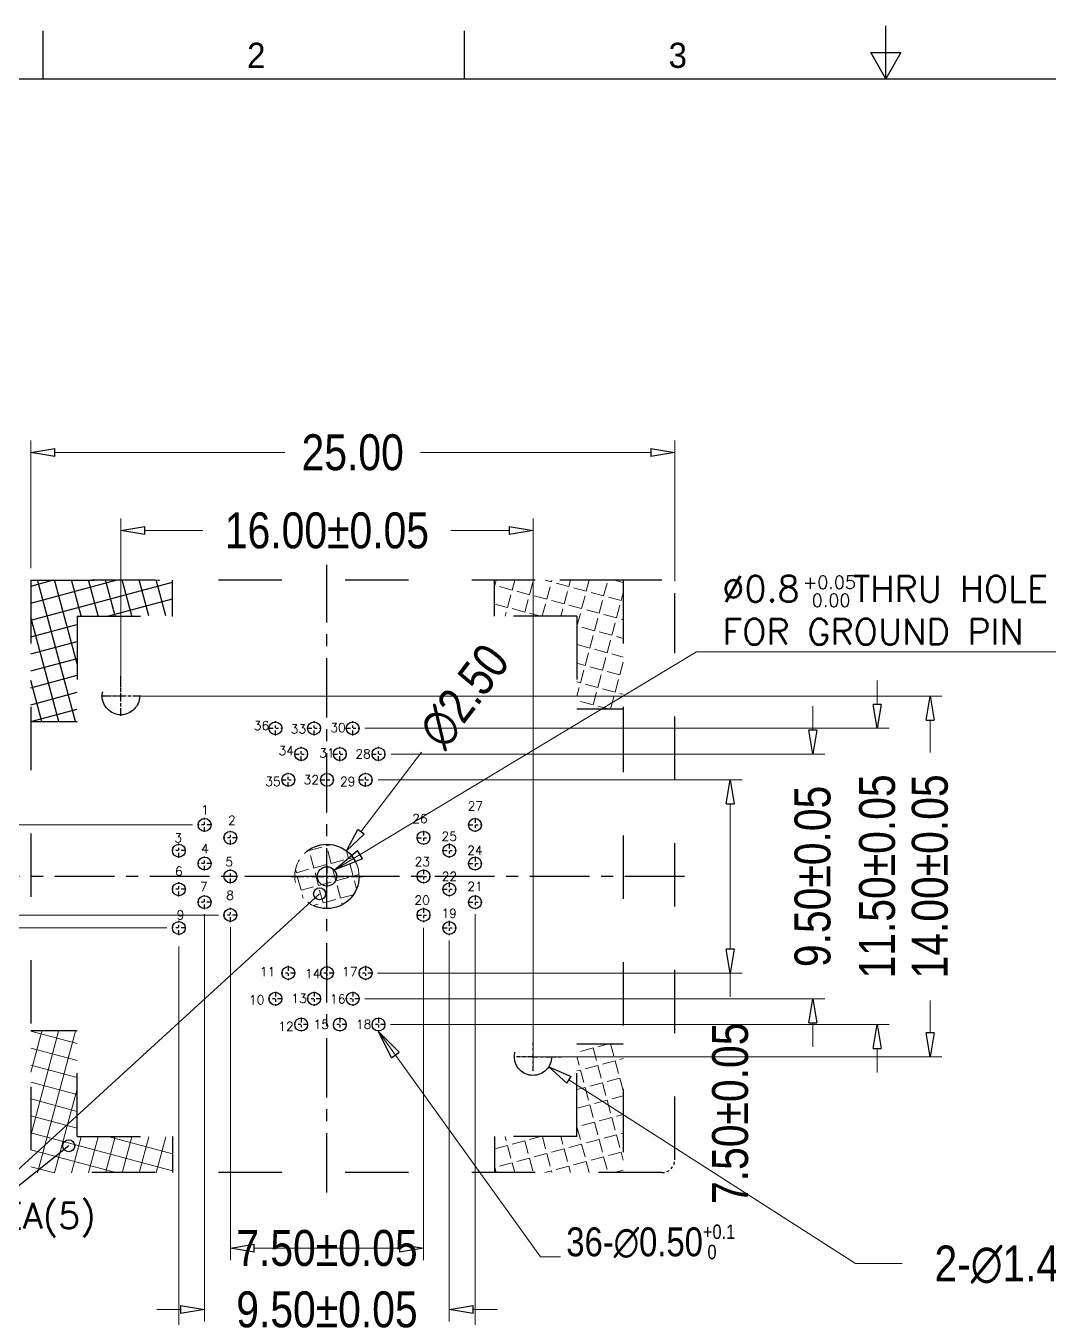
# Model space of a CAD drawing. Header units: millimetres. Extents: x 1775 to 1883, y -277 to -202.
# Drawn here: x 1795.6 to 1835.3, y -252.1 to -201.9 of the extents above; entities that cross this region are included whole.
import ezdxf
from ezdxf.enums import TextEntityAlignment as Align

# ---------------------------------------------------------------- set-up
doc = ezdxf.new("R2010")
doc.units = ezdxf.units.MM
doc.header["$LTSCALE"] = 30.734
doc.header["$PDMODE"] = 3
doc.header["$PDSIZE"] = 8
doc.linetypes.add('CENTER', pattern=[0.6, 0.375, -0.075, 0.075, -0.075])
doc.linetypes.add('HIDDEN', pattern=[0.2, 0.1, -0.1])
doc.layers.get('0').update_dxf_attribs({"linetype": 'CONTINUOUS'})
doc.layers.get('Defpoints').update_dxf_attribs({"linetype": 'CONTINUOUS'})
for name, color, linetype in [('DEFAULT_2', 8, 'HIDDEN'), ('DIM', 3, 'CONTINUOUS'), ('TuKuang', 7, 'CONTINUOUS')]:
    doc.layers.add(name, color=color, linetype=linetype)
doc.layers.add('from', color=7, linetype='CONTINUOUS', lineweight=13)
doc.styles.add('1', font='romans.shx', dxfattribs={"height": 2.5})
doc.styles.add('ROMANS', font='romans.shx')
doc.styles.get("Standard").update_dxf_attribs({"font": 'txt', "width": 0.85})
doc.styles.add('TXT', font='txt.shx', dxfattribs={"bigfont": 'gbcbig.shx'})
doc.dimstyles.get("Standard").update_dxf_attribs({"dimscale": 0.97, "dimtxt": 2, "dimasz": 1.2, "dimexe": 0.5, "dimexo": 0.5, "dimgap": 0.5, "dimtad": 0, "dimtoh": 1, "dimzin": 1, "dimdsep": 46, "dimtxsty": 'Standard', "dimblk": 'CLOSEDBLANK', "dimcen": 0.5, "dimclrd": 3, "dimclre": 3, "dimclrt": 4, "dimadec": 0, "dimazin": 0, "dimtp": 0.05, "dimtm": 0.05, "dimtfac": 1, "dimtofl": 0, "dimtmove": 0, "dimatfit": 3, "dimldrblk": 'CLOSEDBLANK', "dimfxl": 1, "dimtolj": 1, "dimtzin": 0, "dimlwd": 5, "dimlwe": 5, "dimarcsym": 0})

# ---------------------------------------------------------------- blocks, each defined once
blk = doc.blocks.new('_CLOSEDBLANK')
at = {"color": 0, "linetype": 'ByBlock'}
for p, q in [((-1, 0.167), (0, 0)), ((-1, 0.167), (-1, -0.167)), ((0, 0), (-1, -0.167))]:
    blk.add_line(p, q, dxfattribs=at)
blk = doc.blocks.new('*D4')
at = {"layer": 'Defpoints', "color": 0, "linetype": 'ByBlock', "transparency": 16777216}
for p in [(1813.031, -235.931), (1801.531, -237.181), (1813.031, -254.19)]:
    blk.add_point(p, dxfattribs=at)
at = {"layer": 'DIM', "color": 3, "linetype": 'ByBlock', "lineweight": 5, "transparency": 16777216}
for p, q in [((1813.031, -236.396), (1813.031, -254.654)), ((1801.531, -237.646), (1801.531, -254.654)), ((1800.601, -254.19), (1799.671, -254.19)), ((1813.961, -254.19), (1814.891, -254.19))]:
    blk.add_line(p, q, dxfattribs=at)
at = {"layer": 'DIM', "color": 3, "linetype": 'ByBlock', "lineweight": 5, "transparency": 16777216, "xscale": 0.93, "yscale": 0.93, "zscale": 0.93}
blk.add_blockref('_CLOSEDBLANK', (1801.531, -254.19), dxfattribs=at)
at = {"layer": 'DIM', "color": 3, "linetype": 'ByBlock', "lineweight": 5, "transparency": 16777216, "xscale": 0.93, "yscale": 0.93, "zscale": 0.93, "rotation": 180}
blk.add_blockref('_CLOSEDBLANK', (1813.031, -254.19), dxfattribs=at)
at = {"layer": 'DIM', "color": 4, "linetype": 'ByBlock', "transparency": 16777216, "insert": (1807.281, -254.19), "char_height": 1.395, "attachment_point": 5}
blk.add_mtext('\\A1;11.50±0.05', dxfattribs=at)
blk = doc.blocks.new('*D5')
at = {"layer": 'Defpoints', "color": 0, "linetype": 'ByBlock', "transparency": 16777216}
for p in [(1802.531, -235.931), (1812.031, -236.956), (1812.031, -251.748)]:
    blk.add_point(p, dxfattribs=at)
at = {"layer": 'DIM', "color": 3, "linetype": 'ByBlock', "lineweight": 5, "transparency": 16777216}
for p, q in [((1802.531, -236.396), (1802.531, -252.213)), ((1812.031, -237.421), (1812.031, -252.213)), ((1801.601, -251.748), (1800.671, -251.748)), ((1812.961, -251.748), (1813.891, -251.748))]:
    blk.add_line(p, q, dxfattribs=at)
at = {"layer": 'DIM', "color": 3, "linetype": 'ByBlock', "lineweight": 5, "transparency": 16777216, "xscale": 0.93, "yscale": 0.93, "zscale": 0.93}
blk.add_blockref('_CLOSEDBLANK', (1802.531, -251.748), dxfattribs=at)
at = {"layer": 'DIM', "color": 3, "linetype": 'ByBlock', "lineweight": 5, "transparency": 16777216, "xscale": 0.93, "yscale": 0.93, "zscale": 0.93, "rotation": 180}
blk.add_blockref('_CLOSEDBLANK', (1812.031, -251.748), dxfattribs=at)
at = {"layer": 'DIM', "color": 4, "linetype": 'ByBlock', "transparency": 16777216, "insert": (1807.281, -251.748), "char_height": 1.395, "attachment_point": 5}
blk.add_mtext('\\A1;9.50±0.05', dxfattribs=at)
blk = doc.blocks.new('*D6')
at = {"layer": 'Defpoints', "color": 0, "linetype": 'ByBlock', "transparency": 16777216}
for p in [(1799.281, -221.505), (1799.281, -227.931), (1815.281, -241.931)]:
    blk.add_point(p, dxfattribs=at)
at = {"layer": 'DIM', "color": 3, "linetype": 'ByBlock', "lineweight": 5, "transparency": 16777216}
for p, q in [((1799.281, -227.466), (1799.281, -221.041)), ((1815.281, -241.466), (1815.281, -221.041)), ((1800.211, -221.505), (1802.468, -221.505)), ((1814.351, -221.505), (1812.093, -221.505))]:
    blk.add_line(p, q, dxfattribs=at)
at = {"layer": 'DIM', "color": 3, "linetype": 'ByBlock', "lineweight": 5, "transparency": 16777216, "xscale": 0.93, "yscale": 0.93, "zscale": 0.93, "rotation": 180}
blk.add_blockref('_CLOSEDBLANK', (1799.281, -221.505), dxfattribs=at)
at = {"layer": 'DIM', "color": 3, "linetype": 'ByBlock', "lineweight": 5, "transparency": 16777216, "xscale": 0.93, "yscale": 0.93, "zscale": 0.93}
blk.add_blockref('_CLOSEDBLANK', (1815.281, -221.505), dxfattribs=at)
at = {"layer": 'DIM', "color": 4, "linetype": 'ByBlock', "transparency": 16777216, "insert": (1807.281, -221.505), "char_height": 1.395, "attachment_point": 5}
blk.add_mtext('\\A1;16.00±0.05', dxfattribs=at)
blk = doc.blocks.new('*D7')
at = {"layer": 'Defpoints', "color": 0, "linetype": 'ByBlock', "transparency": 16777216}
for p in [(1786.568, -223.431), (1795.781, -223.431), (1795.781, -246.431)]:
    blk.add_point(p, dxfattribs=at)
at = {"layer": 'DIM', "color": 3, "linetype": 'ByBlock', "lineweight": 5, "transparency": 16777216}
for p, q in [((1795.316, -223.431), (1786.103, -223.431)), ((1786.568, -224.361), (1786.568, -231.873)), ((1786.568, -245.501), (1786.568, -237.15)), ((1795.316, -246.431), (1786.103, -246.431))]:
    blk.add_line(p, q, dxfattribs=at)
at = {"layer": 'DIM', "color": 3, "linetype": 'ByBlock', "lineweight": 5, "transparency": 16777216, "xscale": 0.93, "yscale": 0.93, "zscale": 0.93}
for p, rotation in [((1786.568, -223.431), 90), ((1786.568, -246.431), 270)]:
    blk.add_blockref('_CLOSEDBLANK', p, dxfattribs=dict(at, rotation=rotation))
at = {"layer": 'DIM', "color": 4, "linetype": 'ByBlock', "transparency": 16777216, "insert": (1786.568, -234.511), "char_height": 1.395, "attachment_point": 5, "rotation": 90}
blk.add_mtext('\\A1;23.00', dxfattribs=at)
blk = doc.blocks.new('*D8')
at = {"layer": 'Defpoints', "color": 0, "linetype": 'ByBlock', "transparency": 16777216}
for p in [(1795.781, -218.473), (1795.781, -223.431), (1820.781, -223.931)]:
    blk.add_point(p, dxfattribs=at)
at = {"layer": 'DIM', "color": 3, "linetype": 'ByBlock', "lineweight": 5, "transparency": 16777216}
for p, q in [((1795.781, -222.966), (1795.781, -218.008)), ((1820.781, -223.466), (1820.781, -218.008)), ((1796.711, -218.473), (1805.642, -218.473)), ((1819.851, -218.473), (1810.919, -218.473))]:
    blk.add_line(p, q, dxfattribs=at)
at = {"layer": 'DIM', "color": 3, "linetype": 'ByBlock', "lineweight": 5, "transparency": 16777216, "xscale": 0.93, "yscale": 0.93, "zscale": 0.93, "rotation": 180}
blk.add_blockref('_CLOSEDBLANK', (1795.781, -218.473), dxfattribs=at)
at = {"layer": 'DIM', "color": 3, "linetype": 'ByBlock', "lineweight": 5, "transparency": 16777216, "xscale": 0.93, "yscale": 0.93, "zscale": 0.93}
blk.add_blockref('_CLOSEDBLANK', (1820.781, -218.473), dxfattribs=at)
at = {"layer": 'DIM', "color": 4, "linetype": 'ByBlock', "transparency": 16777216, "insert": (1808.281, -218.473), "char_height": 1.395, "attachment_point": 5}
blk.add_mtext('\\A1;25.00', dxfattribs=at)
blk = doc.blocks.new('*D9')
at = {"layer": 'Defpoints', "color": 0, "linetype": 'ByBlock', "transparency": 16777216}
for p in [(1803.531, -236.431), (1811.031, -236.456), (1811.031, -249.365)]:
    blk.add_point(p, dxfattribs=at)
at = {"layer": 'DIM', "color": 3, "linetype": 'ByBlock', "lineweight": 5, "transparency": 16777216}
for p, q in [((1803.531, -236.896), (1803.531, -249.83)), ((1811.031, -236.921), (1811.031, -249.83)), ((1804.461, -249.365), (1810.101, -249.365))]:
    blk.add_line(p, q, dxfattribs=at)
at = {"layer": 'DIM', "color": 3, "linetype": 'ByBlock', "lineweight": 5, "transparency": 16777216, "xscale": 0.93, "yscale": 0.93, "zscale": 0.93, "rotation": 180}
blk.add_blockref('_CLOSEDBLANK', (1803.531, -249.365), dxfattribs=at)
at = {"layer": 'DIM', "color": 3, "linetype": 'ByBlock', "lineweight": 5, "transparency": 16777216, "xscale": 0.93, "yscale": 0.93, "zscale": 0.93}
blk.add_blockref('_CLOSEDBLANK', (1811.031, -249.365), dxfattribs=at)
at = {"layer": 'DIM', "color": 4, "linetype": 'ByBlock', "transparency": 16777216, "insert": (1807.281, -249.365), "char_height": 1.395, "attachment_point": 5}
blk.add_mtext('\\A1;7.50±0.05', dxfattribs=at)
blk = doc.blocks.new('*D10')
at = {"layer": 'Defpoints', "color": 0, "linetype": 'ByBlock', "transparency": 16777216}
for p in [(1809.306, -230.181), (1808.281, -239.681), (1826.14, -239.681)]:
    blk.add_point(p, dxfattribs=at)
at = {"layer": 'DIM', "color": 3, "linetype": 'ByBlock', "lineweight": 5, "transparency": 16777216}
for p, q in [((1826.14, -229.251), (1826.14, -228.321)), ((1809.771, -230.181), (1826.605, -230.181)), ((1808.746, -239.681), (1826.605, -239.681)), ((1826.14, -240.611), (1826.14, -241.541))]:
    blk.add_line(p, q, dxfattribs=at)
at = {"layer": 'DIM', "color": 3, "linetype": 'ByBlock', "lineweight": 5, "transparency": 16777216, "xscale": 0.93, "yscale": 0.93, "zscale": 0.93}
for p, rotation in [((1826.14, -230.181), 270), ((1826.14, -239.681), 90)]:
    blk.add_blockref('_CLOSEDBLANK', p, dxfattribs=dict(at, rotation=rotation))
at = {"layer": 'DIM', "color": 4, "linetype": 'ByBlock', "transparency": 16777216, "insert": (1826.14, -234.931), "char_height": 1.395, "attachment_point": 5, "rotation": 90}
blk.add_mtext('\\A1;9.50±0.05', dxfattribs=at)
blk = doc.blocks.new('*D11')
at = {"layer": 'Defpoints', "color": 0, "linetype": 'ByBlock', "transparency": 16777216}
for p in [(1808.281, -229.181), (1809.281, -240.681), (1828.645, -240.681)]:
    blk.add_point(p, dxfattribs=at)
at = {"layer": 'DIM', "color": 3, "linetype": 'ByBlock', "lineweight": 5, "transparency": 16777216}
for p, q in [((1828.645, -228.251), (1828.645, -227.321)), ((1808.746, -229.181), (1829.11, -229.181)), ((1809.746, -240.681), (1829.11, -240.681)), ((1828.645, -241.611), (1828.645, -242.541))]:
    blk.add_line(p, q, dxfattribs=at)
at = {"layer": 'DIM', "color": 3, "linetype": 'ByBlock', "lineweight": 5, "transparency": 16777216, "xscale": 0.93, "yscale": 0.93, "zscale": 0.93}
for p, rotation in [((1828.645, -229.181), 270), ((1828.645, -240.681), 90)]:
    blk.add_blockref('_CLOSEDBLANK', p, dxfattribs=dict(at, rotation=rotation))
at = {"layer": 'DIM', "color": 4, "linetype": 'ByBlock', "transparency": 16777216, "insert": (1828.645, -234.931), "char_height": 1.395, "attachment_point": 5, "rotation": 90}
blk.add_mtext('\\A1;11.50±0.05', dxfattribs=at)
blk = doc.blocks.new('*D12')
at = {"layer": 'Defpoints', "color": 0, "linetype": 'ByBlock', "transparency": 16777216}
for p in [(1799.281, -227.931), (1815.281, -241.931), (1830.694, -241.931)]:
    blk.add_point(p, dxfattribs=at)
at = {"layer": 'DIM', "color": 3, "linetype": 'ByBlock', "lineweight": 5, "transparency": 16777216}
for p, q in [((1799.746, -227.931), (1831.159, -227.931)), ((1830.694, -228.861), (1830.694, -230.119)), ((1830.694, -241.001), (1830.694, -239.744)), ((1815.746, -241.931), (1831.159, -241.931))]:
    blk.add_line(p, q, dxfattribs=at)
at = {"layer": 'DIM', "color": 3, "linetype": 'ByBlock', "lineweight": 5, "transparency": 16777216, "xscale": 0.93, "yscale": 0.93, "zscale": 0.93}
for p, rotation in [((1830.694, -227.931), 90), ((1830.694, -241.931), 270)]:
    blk.add_blockref('_CLOSEDBLANK', p, dxfattribs=dict(at, rotation=rotation))
at = {"layer": 'DIM', "color": 4, "linetype": 'ByBlock', "transparency": 16777216, "insert": (1830.694, -234.931), "char_height": 1.395, "attachment_point": 5, "rotation": 90}
blk.add_mtext('\\A1;14.00±0.05', dxfattribs=at)
blk = doc.blocks.new('*D13')
at = {"layer": 'Defpoints', "color": 0, "linetype": 'ByBlock', "transparency": 16777216}
for p in [(1808.039, -233.937), (1806.523, -235.925)]:
    blk.add_point(p, dxfattribs=at)
at = {"layer": 'DIM', "color": 3, "linetype": 'ByBlock', "lineweight": 5, "transparency": 16777216}
for p, q in [((1810.957, -230.108), (1808.602, -233.197)), ((1807.281, -235.396), (1807.281, -234.466)), ((1806.816, -234.931), (1807.746, -234.931))]:
    blk.add_line(p, q, dxfattribs=at)
at = {"layer": 'DIM', "color": 3, "linetype": 'ByBlock', "lineweight": 5, "transparency": 16777216, "xscale": 0.93, "yscale": 0.93, "zscale": 0.93, "rotation": 232.6845959601204}
blk.add_blockref('_CLOSEDBLANK', (1808.039, -233.937), dxfattribs=at)
at = {"layer": 'DIM', "color": 4, "linetype": 'ByBlock', "transparency": 16777216, "insert": (1812.616, -227.931), "char_height": 1.395, "attachment_point": 5, "rotation": 52.6846}
blk.add_mtext('\\A1;∅2.50', dxfattribs=at)
blk = doc.blocks.new('*D14')
at = {"layer": 'Defpoints', "color": 0, "linetype": 'ByBlock', "transparency": 16777216}
for p in [(1808.806, -231.181), (1808.781, -238.681), (1822.941, -238.681)]:
    blk.add_point(p, dxfattribs=at)
at = {"layer": 'DIM', "color": 3, "linetype": 'ByBlock', "lineweight": 5, "transparency": 16777216}
for p, q in [((1809.271, -231.181), (1823.406, -231.181)), ((1822.941, -232.111), (1822.941, -237.751)), ((1809.246, -238.681), (1823.406, -238.681)), ((1822.941, -238.681), (1822.941, -239.611))]:
    blk.add_line(p, q, dxfattribs=at)
at = {"layer": 'DIM', "color": 3, "linetype": 'ByBlock', "lineweight": 5, "transparency": 16777216, "xscale": 0.93, "yscale": 0.93, "zscale": 0.93}
for p, rotation in [((1822.941, -231.181), 90), ((1822.941, -238.681), 270)]:
    blk.add_blockref('_CLOSEDBLANK', p, dxfattribs=dict(at, rotation=rotation))
at = {"layer": 'DIM', "color": 4, "linetype": 'ByBlock', "transparency": 16777216, "insert": (1822.941, -244.127), "char_height": 1.395, "attachment_point": 5, "rotation": 90}
blk.add_mtext('\\A1;7.50±0.05', dxfattribs=at)
blk = doc.blocks.new('asdf456')
at = {"color": 8}
for p, q in [((1449.218, 152.964), (1448.095, 154.929)), ((1448.095, 154.929), (1450.341, 154.929)), ((1450.341, 154.929), (1449.218, 152.964))]:
    blk.add_line(p, q, dxfattribs=at)
at = {"layer": 'TuKuang', "color": 8}
for p, q in [((1449.218, 152.964), (1449.218, 156.935)), ((1386.159, 152.964), (1386.159, 156.574)), ((1417.688, 152.964), (1417.688, 156.574)), ((1350.046, 152.964), (1548.39, 152.964))]:
    blk.add_line(p, q, dxfattribs=at)
at = {"color": 8, "char_height": 1.88441, "width": 8.30081, "attachment_point": 1, "style": '1'}
for s, insert in [('{\\f@Gulim|b0|i0|c134|p34;2}', (1401.427, 155.673)), ('{\\f@Gulim|b0|i0|c134|p34;3}', (1432.957, 155.673))]:
    blk.add_mtext(s, dxfattribs=dict(at, insert=insert))
blk = doc.blocks.new('*D15')
at = {"layer": 'Defpoints', "color": 0, "linetype": 'ByBlock', "transparency": 16777216}
for p in [(1794.22, -236.431), (1803.531, -236.431), (1801.531, -236.931)]:
    blk.add_point(p, dxfattribs=at)
at = {"layer": 'DIM', "color": 3, "linetype": 'ByBlock', "lineweight": 5, "transparency": 16777216}
for p, q in [((1794.22, -235.501), (1794.22, -234.571)), ((1803.066, -236.431), (1793.755, -236.431)), ((1801.066, -236.931), (1793.755, -236.931)), ((1794.22, -237.861), (1794.22, -238.791))]:
    blk.add_line(p, q, dxfattribs=at)
at = {"layer": 'DIM', "color": 3, "linetype": 'ByBlock', "lineweight": 5, "transparency": 16777216, "xscale": 0.93, "yscale": 0.93, "zscale": 0.93}
for p, rotation in [((1794.22, -236.431), 270), ((1794.22, -236.931), 90)]:
    blk.add_blockref('_CLOSEDBLANK', p, dxfattribs=dict(at, rotation=rotation))
at = {"layer": 'DIM', "color": 4, "linetype": 'ByBlock', "transparency": 16777216, "insert": (1794.22, -230.648), "char_height": 1.395, "attachment_point": 5, "rotation": 90}
blk.add_mtext('\\A1;{\\C2;0.5%%P0.03}', dxfattribs=at)
blk = doc.blocks.new('*D16')
at = {"layer": 'Defpoints', "color": 0, "linetype": 'ByBlock', "transparency": 16777216}
for p in [(1791.282, -232.931), (1802.531, -232.931), (1801.531, -236.931)]:
    blk.add_point(p, dxfattribs=at)
at = {"layer": 'DIM', "color": 3, "linetype": 'ByBlock', "lineweight": 5, "transparency": 16777216}
for p, q in [((1791.282, -232.931), (1791.282, -232.001)), ((1802.066, -232.931), (1790.818, -232.931)), ((1791.282, -236.001), (1791.282, -233.861)), ((1801.066, -236.931), (1790.818, -236.931))]:
    blk.add_line(p, q, dxfattribs=at)
at = {"layer": 'DIM', "color": 3, "linetype": 'ByBlock', "lineweight": 5, "transparency": 16777216, "xscale": 0.93, "yscale": 0.93, "zscale": 0.93}
for p, rotation in [((1791.282, -232.931), 90), ((1791.282, -236.931), 270)]:
    blk.add_blockref('_CLOSEDBLANK', p, dxfattribs=dict(at, rotation=rotation))
at = {"layer": 'DIM', "color": 4, "linetype": 'ByBlock', "transparency": 16777216, "insert": (1791.282, -223.829), "char_height": 1.395, "attachment_point": 5, "rotation": 90}
blk.add_mtext('\\A1;{\\C2;4-0.5X8=4.0%%p0.05}', dxfattribs=at)
blk = doc.blocks.new('*D17')
at = {"layer": 'Defpoints', "color": 0, "linetype": 'ByBlock', "transparency": 16777216}
for p in [(1814.67, -241.54), (1815.891, -242.322)]:
    blk.add_point(p, dxfattribs=at)
at = {"layer": 'DIM', "color": 3, "linetype": 'ByBlock', "lineweight": 5, "transparency": 16777216}
for p, q in [((1815.281, -242.396), (1815.281, -241.466)), ((1814.816, -241.931), (1815.746, -241.931)), ((1827.807, -249.957), (1816.674, -242.824)), ((1829.607, -249.957), (1827.807, -249.957))]:
    blk.add_line(p, q, dxfattribs=at)
at = {"layer": 'DIM', "color": 3, "linetype": 'ByBlock', "lineweight": 5, "transparency": 16777216, "xscale": 0.93, "yscale": 0.93, "zscale": 0.93, "rotation": 147.3529996918186}
blk.add_blockref('_CLOSEDBLANK', (1815.891, -242.322), dxfattribs=at)
at = {"layer": 'DIM', "color": 4, "linetype": 'ByBlock', "transparency": 16777216, "insert": (1834.933, -249.957), "char_height": 1.395, "attachment_point": 5}
blk.add_mtext('\\A1;2-∅1.45{\\H0.837000;\\S+0.05^  0.00;}', dxfattribs=at)

msp = doc.modelspace()

# ---------------------------------------------------------------- hatches: boundary and pattern name
at = {"linetype": 'HIDDEN', "lineweight": 9, "ltscale": 0.3}
h = msp.add_hatch(dxfattribs=at)
h.set_pattern_fill('ANGLE', color=8, scale=0.1, angle=15, style=0)
h.set_pattern_definition([(165, (3743.961, -638.855), (0.1807851, 0.6746992), [0.508, -0.1905]), (75, (3743.961, -638.855), (0.6746992, -0.1807851), [0.508, -0.1905])])
h.paths.add_polyline_path([(1816.981, -224.831), (1816.981, -228.431), (1818.781, -228.431), (1818.781, -223.431), (1813.781, -223.431), (1813.781, -224.831)])
edge = h.paths.add_edge_path(flags=17)
edge.add_line((1816.981, -224.831), (1816.981, -228.431))
h = msp.add_hatch(dxfattribs=at)
h.set_pattern_fill('ANGLE', color=8, scale=0.1, angle=15, style=0)
h.set_pattern_definition([(15, (651.56116, -254.8858), (-0.1807851, 0.6746992), [0.508, -0.1905]), (105, (651.56116, -254.8858), (-0.6746992, -0.1807851), [0.508, -0.1905])])
edge = h.paths.add_edge_path()
edge.add_arc((1807.281, -234.931), 1.25, 0, 360)
h = msp.add_hatch(dxfattribs=at)
h.set_pattern_fill('NET', color=8, scale=0.2, angle=15, style=0)
h.set_pattern_definition([(345, (-474.885, 105.8363), (-0.1643501, -0.6133629), []), (255, (-474.885, 105.8363), (-0.6133629, 0.1643501), [])])
h.paths.add_polyline_path([(1797.581, -240.943), (1795.781, -240.943), (1795.781, -246.443), (1801.281, -246.443), (1801.281, -245.043), (1797.581, -245.043)])
h = msp.add_hatch(dxfattribs=at)
h.set_pattern_fill('ANGLE', color=8, scale=0.1, angle=15, style=0)
h.set_pattern_definition([(195, (3743.961, 168.9927), (0.1807851, -0.6746992), [0.508, -0.1905]), (285, (3743.961, 168.9927), (0.6746992, 0.1807851), [0.508, -0.1905])])
h.paths.add_polyline_path([(1816.981, -245.031), (1816.981, -241.431), (1818.781, -241.431), (1818.781, -246.431), (1813.781, -246.431), (1813.781, -245.031)])
edge = h.paths.add_edge_path(flags=17)
edge.add_line((1816.981, -245.031), (1816.981, -241.431))
at = {"layer": 'DEFAULT_2', "ltscale": 0.8}
h = msp.add_hatch(dxfattribs=at)
h.set_pattern_fill('NET', color=256, scale=0.2, angle=15, style=0)
h.set_pattern_definition([(15, (-474.885, -575.6986), (-0.1643501, 0.6133629), []), (105, (-474.885, -575.6986), (-0.6133629, -0.1643501), [])])
h.paths.add_polyline_path([(1797.581, -228.92), (1795.781, -228.92), (1795.781, -223.42), (1801.281, -223.42), (1801.281, -224.82), (1797.581, -224.82)])

# ---------------------------------------------------------------- linework, layer by layer
at = {"color": 1, "linetype": 'CENTER', "ltscale": 0.2}
for p, q in [((1807.281, -247.199), (1807.281, -222.839)), ((1821.156, -234.931), (1794.766, -234.931))]:
    msp.add_line(p, q, dxfattribs=at)
at = {"color": 1, "linetype": 'CENTER', "ltscale": 0.005091}
for p, q in [((1799.281, -228.701), (1799.281, -227.161)), ((1799.281, -228.701), (1799.281, -227.161)), ((1800.051, -227.931), (1798.511, -227.931)), ((1800.051, -227.931), (1798.511, -227.931))]:
    msp.add_line(p, q, dxfattribs=at)
at = {"color": 1, "linetype": 'CENTER', "ltscale": 0.023141}
for p, q in [((1799.281, -228.701), (1799.281, -227.161)), ((1799.281, -228.701), (1799.281, -227.161)), ((1800.051, -227.931), (1798.511, -227.931)), ((1800.051, -227.931), (1798.511, -227.931))]:
    msp.add_line(p, q, dxfattribs=at)
at = {"color": 1, "linetype": 'CENTER', "ltscale": 0.016529}
for p, q in [((1805.006, -229.181), (1805.556, -229.181)), ((1805.006, -229.181), (1805.556, -229.181)), ((1805.281, -229.456), (1805.281, -228.906)), ((1805.281, -229.456), (1805.281, -228.906)), ((1806.506, -229.181), (1807.056, -229.181)), ((1806.506, -229.181), (1807.056, -229.181)), ((1806.506, -229.181), (1807.056, -229.181)), ((1806.781, -229.456), (1806.781, -228.906)), ((1806.781, -229.456), (1806.781, -228.906)), ((1806.781, -229.456), (1806.781, -228.906)), ((1808.006, -229.181), (1808.556, -229.181)), ((1808.006, -229.181), (1808.556, -229.181)), ((1808.006, -229.181), (1808.556, -229.181)), ((1808.006, -229.181), (1808.556, -229.181)), ((1808.006, -229.181), (1808.556, -229.181)), ((1808.006, -229.181), (1808.556, -229.181)), ((1808.006, -229.181), (1808.556, -229.181)), ((1808.281, -229.456), (1808.281, -228.906)), ((1808.281, -229.456), (1808.281, -228.906)), ((1808.281, -229.456), (1808.281, -228.906)), ((1808.281, -229.456), (1808.281, -228.906)), ((1808.281, -229.456), (1808.281, -228.906)), ((1808.281, -229.456), (1808.281, -228.906)), ((1808.281, -229.456), (1808.281, -228.906)), ((1806.006, -230.181), (1806.556, -230.181)), ((1806.006, -230.181), (1806.556, -230.181)), ((1806.006, -230.181), (1806.556, -230.181)), ((1806.006, -230.181), (1806.556, -230.181)), ((1806.281, -230.456), (1806.281, -229.906)), ((1806.281, -230.456), (1806.281, -229.906)), ((1806.281, -230.456), (1806.281, -229.906)), ((1806.281, -230.456), (1806.281, -229.906)), ((1807.506, -230.181), (1808.056, -230.181)), ((1807.506, -230.181), (1808.056, -230.181)), ((1807.506, -230.181), (1808.056, -230.181)), ((1807.506, -230.181), (1808.056, -230.181)), ((1807.506, -230.181), (1808.056, -230.181)), ((1807.506, -230.181), (1808.056, -230.181)), ((1807.781, -230.456), (1807.781, -229.906)), ((1807.781, -230.456), (1807.781, -229.906)), ((1807.781, -230.456), (1807.781, -229.906)), ((1807.781, -230.456), (1807.781, -229.906)), ((1807.781, -230.456), (1807.781, -229.906)), ((1807.781, -230.456), (1807.781, -229.906)), ((1809.006, -230.181), (1809.556, -230.181)), ((1809.006, -230.181), (1809.556, -230.181)), ((1809.006, -230.181), (1809.556, -230.181)), ((1809.006, -230.181), (1809.556, -230.181)), ((1809.006, -230.181), (1809.556, -230.181)), ((1809.006, -230.181), (1809.556, -230.181)), ((1809.006, -230.181), (1809.556, -230.181)), ((1809.006, -230.181), (1809.556, -230.181)), ((1809.281, -230.456), (1809.281, -229.906)), ((1809.281, -230.456), (1809.281, -229.906)), ((1809.281, -230.456), (1809.281, -229.906)), ((1809.281, -230.456), (1809.281, -229.906)), ((1809.281, -230.456), (1809.281, -229.906)), ((1809.281, -230.456), (1809.281, -229.906)), ((1809.281, -230.456), (1809.281, -229.906)), ((1809.281, -230.456), (1809.281, -229.906)), ((1805.506, -231.181), (1806.056, -231.181)), ((1805.781, -231.456), (1805.781, -230.906)), ((1807.006, -231.181), (1807.556, -231.181)), ((1807.006, -231.181), (1807.556, -231.181)), ((1807.006, -231.181), (1807.556, -231.181)), ((1807.006, -231.181), (1807.556, -231.181)), ((1807.006, -231.181), (1807.556, -231.181)), ((1807.281, -231.456), (1807.281, -230.906)), ((1807.281, -231.456), (1807.281, -230.906)), ((1807.281, -231.456), (1807.281, -230.906)), ((1807.281, -231.456), (1807.281, -230.906)), ((1807.281, -231.456), (1807.281, -230.906)), ((1808.506, -231.181), (1809.056, -231.181)), ((1808.781, -231.456), (1808.781, -230.906)), ((1802.531, -233.206), (1802.531, -232.656)), ((1802.531, -233.206), (1802.531, -232.656)), ((1802.531, -233.206), (1802.531, -232.656)), ((1802.531, -233.206), (1802.531, -232.656)), ((1802.531, -233.206), (1802.531, -232.656)), ((1802.531, -233.206), (1802.531, -232.656)), ((1802.531, -233.206), (1802.531, -232.656)), ((1802.531, -233.206), (1802.531, -232.656)), ((1813.031, -232.656), (1813.031, -233.206)), ((1813.031, -232.656), (1813.031, -233.206)), ((1802.806, -232.931), (1802.256, -232.931)), ((1802.806, -232.931), (1802.256, -232.931)), ((1802.806, -232.931), (1802.256, -232.931)), ((1802.806, -232.931), (1802.256, -232.931)), ((1802.806, -232.931), (1802.256, -232.931)), ((1802.806, -232.931), (1802.256, -232.931)), ((1802.806, -232.931), (1802.256, -232.931)), ((1802.806, -232.931), (1802.256, -232.931)), ((1803.531, -233.706), (1803.531, -233.156)), ((1811.031, -233.156), (1811.031, -233.706)), ((1812.756, -232.931), (1813.306, -232.931)), ((1812.756, -232.931), (1813.306, -232.931)), ((1801.531, -234.206), (1801.531, -233.656)), ((1801.531, -234.206), (1801.531, -233.656)), ((1801.531, -234.206), (1801.531, -233.656)), ((1801.531, -234.206), (1801.531, -233.656)), ((1801.531, -234.206), (1801.531, -233.656)), ((1801.531, -234.206), (1801.531, -233.656)), ((1801.531, -234.206), (1801.531, -233.656)), ((1803.806, -233.431), (1803.256, -233.431)), ((1810.756, -233.431), (1811.306, -233.431)), ((1812.031, -233.656), (1812.031, -234.206)), ((1812.031, -233.656), (1812.031, -234.206)), ((1812.031, -233.656), (1812.031, -234.206)), ((1812.031, -233.656), (1812.031, -234.206)), ((1801.806, -233.931), (1801.256, -233.931)), ((1801.806, -233.931), (1801.256, -233.931)), ((1801.806, -233.931), (1801.256, -233.931)), ((1801.806, -233.931), (1801.256, -233.931)), ((1801.806, -233.931), (1801.256, -233.931)), ((1801.806, -233.931), (1801.256, -233.931)), ((1801.806, -233.931), (1801.256, -233.931)), ((1802.531, -234.706), (1802.531, -234.156)), ((1802.531, -234.706), (1802.531, -234.156)), ((1802.531, -234.706), (1802.531, -234.156)), ((1802.531, -234.706), (1802.531, -234.156)), ((1802.531, -234.706), (1802.531, -234.156)), ((1802.531, -234.706), (1802.531, -234.156)), ((1811.756, -233.931), (1812.306, -233.931)), ((1811.756, -233.931), (1812.306, -233.931)), ((1811.756, -233.931), (1812.306, -233.931)), ((1811.756, -233.931), (1812.306, -233.931)), ((1813.031, -234.156), (1813.031, -234.706)), ((1813.031, -234.156), (1813.031, -234.706)), ((1813.031, -234.156), (1813.031, -234.706)), ((1802.806, -234.431), (1802.256, -234.431)), ((1802.806, -234.431), (1802.256, -234.431)), ((1802.806, -234.431), (1802.256, -234.431)), ((1802.806, -234.431), (1802.256, -234.431)), ((1802.806, -234.431), (1802.256, -234.431)), ((1802.806, -234.431), (1802.256, -234.431)), ((1803.531, -235.206), (1803.531, -234.656)), ((1803.531, -235.206), (1803.531, -234.656)), ((1803.531, -235.206), (1803.531, -234.656)), ((1803.531, -235.206), (1803.531, -234.656)), ((1803.531, -235.206), (1803.531, -234.656)), ((1811.031, -234.656), (1811.031, -235.206)), ((1811.031, -234.656), (1811.031, -235.206)), ((1811.031, -234.656), (1811.031, -235.206)), ((1811.031, -234.656), (1811.031, -235.206)), ((1811.031, -234.656), (1811.031, -235.206)), ((1812.756, -234.431), (1813.306, -234.431)), ((1812.756, -234.431), (1813.306, -234.431)), ((1812.756, -234.431), (1813.306, -234.431)), ((1801.531, -235.706), (1801.531, -235.156)), ((1801.531, -235.706), (1801.531, -235.156)), ((1801.531, -235.706), (1801.531, -235.156)), ((1803.806, -234.931), (1803.256, -234.931)), ((1803.806, -234.931), (1803.256, -234.931)), ((1803.806, -234.931), (1803.256, -234.931)), ((1803.806, -234.931), (1803.256, -234.931)), ((1803.806, -234.931), (1803.256, -234.931)), ((1810.756, -234.931), (1811.306, -234.931)), ((1810.756, -234.931), (1811.306, -234.931)), ((1810.756, -234.931), (1811.306, -234.931)), ((1810.756, -234.931), (1811.306, -234.931)), ((1810.756, -234.931), (1811.306, -234.931)), ((1812.031, -235.156), (1812.031, -235.706)), ((1812.031, -235.156), (1812.031, -235.706)), ((1812.031, -235.156), (1812.031, -235.706)), ((1812.031, -235.156), (1812.031, -235.706)), ((1812.031, -235.156), (1812.031, -235.706)), ((1812.031, -235.156), (1812.031, -235.706)), ((1801.806, -235.431), (1801.256, -235.431)), ((1801.806, -235.431), (1801.256, -235.431)), ((1801.806, -235.431), (1801.256, -235.431)), ((1802.531, -236.206), (1802.531, -235.656)), ((1802.531, -236.206), (1802.531, -235.656)), ((1802.531, -236.206), (1802.531, -235.656)), ((1802.531, -236.206), (1802.531, -235.656)), ((1811.756, -235.431), (1812.306, -235.431)), ((1811.756, -235.431), (1812.306, -235.431)), ((1811.756, -235.431), (1812.306, -235.431)), ((1811.756, -235.431), (1812.306, -235.431)), ((1811.756, -235.431), (1812.306, -235.431)), ((1811.756, -235.431), (1812.306, -235.431)), ((1813.031, -235.656), (1813.031, -236.206)), ((1813.031, -235.656), (1813.031, -236.206)), ((1813.031, -235.656), (1813.031, -236.206)), ((1813.031, -235.656), (1813.031, -236.206)), ((1813.031, -235.656), (1813.031, -236.206)), ((1813.031, -235.656), (1813.031, -236.206)), ((1813.031, -235.656), (1813.031, -236.206)), ((1802.806, -235.931), (1802.256, -235.931)), ((1802.806, -235.931), (1802.256, -235.931)), ((1802.806, -235.931), (1802.256, -235.931)), ((1802.806, -235.931), (1802.256, -235.931)), ((1803.531, -236.706), (1803.531, -236.156)), ((1811.031, -236.156), (1811.031, -236.706)), ((1812.756, -235.931), (1813.306, -235.931)), ((1812.756, -235.931), (1813.306, -235.931)), ((1812.756, -235.931), (1813.306, -235.931)), ((1812.756, -235.931), (1813.306, -235.931)), ((1812.756, -235.931), (1813.306, -235.931)), ((1812.756, -235.931), (1813.306, -235.931)), ((1812.756, -235.931), (1813.306, -235.931)), ((1801.531, -237.206), (1801.531, -236.656)), ((1801.531, -237.206), (1801.531, -236.656)), ((1803.806, -236.431), (1803.256, -236.431)), ((1810.756, -236.431), (1811.306, -236.431)), ((1812.031, -236.656), (1812.031, -237.206)), ((1812.031, -236.656), (1812.031, -237.206)), ((1812.031, -236.656), (1812.031, -237.206)), ((1812.031, -236.656), (1812.031, -237.206)), ((1812.031, -236.656), (1812.031, -237.206)), ((1812.031, -236.656), (1812.031, -237.206)), ((1812.031, -236.656), (1812.031, -237.206)), ((1812.031, -236.656), (1812.031, -237.206)), ((1801.806, -236.931), (1801.256, -236.931)), ((1801.806, -236.931), (1801.256, -236.931)), ((1811.756, -236.931), (1812.306, -236.931)), ((1811.756, -236.931), (1812.306, -236.931)), ((1811.756, -236.931), (1812.306, -236.931)), ((1811.756, -236.931), (1812.306, -236.931)), ((1811.756, -236.931), (1812.306, -236.931)), ((1811.756, -236.931), (1812.306, -236.931)), ((1811.756, -236.931), (1812.306, -236.931)), ((1811.756, -236.931), (1812.306, -236.931)), ((1806.056, -238.681), (1805.506, -238.681)), ((1805.781, -238.406), (1805.781, -238.956)), ((1807.556, -238.681), (1807.006, -238.681)), ((1807.556, -238.681), (1807.006, -238.681)), ((1807.556, -238.681), (1807.006, -238.681)), ((1807.556, -238.681), (1807.006, -238.681)), ((1807.556, -238.681), (1807.006, -238.681)), ((1807.281, -238.406), (1807.281, -238.956)), ((1807.281, -238.406), (1807.281, -238.956)), ((1807.281, -238.406), (1807.281, -238.956)), ((1807.281, -238.406), (1807.281, -238.956)), ((1807.281, -238.406), (1807.281, -238.956)), ((1809.056, -238.681), (1808.506, -238.681)), ((1808.781, -238.406), (1808.781, -238.956)), ((1805.556, -239.681), (1805.006, -239.681)), ((1805.556, -239.681), (1805.006, -239.681)), ((1805.556, -239.681), (1805.006, -239.681)), ((1805.556, -239.681), (1805.006, -239.681)), ((1805.556, -239.681), (1805.006, -239.681)), ((1805.556, -239.681), (1805.006, -239.681)), ((1805.556, -239.681), (1805.006, -239.681)), ((1805.556, -239.681), (1805.006, -239.681)), ((1805.281, -239.406), (1805.281, -239.956)), ((1805.281, -239.406), (1805.281, -239.956)), ((1805.281, -239.406), (1805.281, -239.956)), ((1805.281, -239.406), (1805.281, -239.956)), ((1805.281, -239.406), (1805.281, -239.956)), ((1805.281, -239.406), (1805.281, -239.956)), ((1805.281, -239.406), (1805.281, -239.956)), ((1805.281, -239.406), (1805.281, -239.956)), ((1807.056, -239.681), (1806.506, -239.681)), ((1807.056, -239.681), (1806.506, -239.681)), ((1807.056, -239.681), (1806.506, -239.681)), ((1807.056, -239.681), (1806.506, -239.681)), ((1807.056, -239.681), (1806.506, -239.681)), ((1807.056, -239.681), (1806.506, -239.681)), ((1806.781, -239.406), (1806.781, -239.956)), ((1806.781, -239.406), (1806.781, -239.956)), ((1806.781, -239.406), (1806.781, -239.956)), ((1806.781, -239.406), (1806.781, -239.956)), ((1806.781, -239.406), (1806.781, -239.956)), ((1806.781, -239.406), (1806.781, -239.956)), ((1808.556, -239.681), (1808.006, -239.681)), ((1808.556, -239.681), (1808.006, -239.681)), ((1808.556, -239.681), (1808.006, -239.681)), ((1808.556, -239.681), (1808.006, -239.681)), ((1808.281, -239.406), (1808.281, -239.956)), ((1808.281, -239.406), (1808.281, -239.956)), ((1808.281, -239.406), (1808.281, -239.956)), ((1808.281, -239.406), (1808.281, -239.956)), ((1806.556, -240.681), (1806.006, -240.681)), ((1806.556, -240.681), (1806.006, -240.681)), ((1806.556, -240.681), (1806.006, -240.681)), ((1806.556, -240.681), (1806.006, -240.681)), ((1806.556, -240.681), (1806.006, -240.681)), ((1806.556, -240.681), (1806.006, -240.681)), ((1806.556, -240.681), (1806.006, -240.681)), ((1806.281, -240.406), (1806.281, -240.956)), ((1806.281, -240.406), (1806.281, -240.956)), ((1806.281, -240.406), (1806.281, -240.956)), ((1806.281, -240.406), (1806.281, -240.956)), ((1806.281, -240.406), (1806.281, -240.956)), ((1806.281, -240.406), (1806.281, -240.956)), ((1806.281, -240.406), (1806.281, -240.956)), ((1808.056, -240.681), (1807.506, -240.681)), ((1808.056, -240.681), (1807.506, -240.681)), ((1808.056, -240.681), (1807.506, -240.681)), ((1807.781, -240.406), (1807.781, -240.956)), ((1807.781, -240.406), (1807.781, -240.956)), ((1807.781, -240.406), (1807.781, -240.956)), ((1809.556, -240.681), (1809.006, -240.681)), ((1809.556, -240.681), (1809.006, -240.681)), ((1809.281, -240.406), (1809.281, -240.956)), ((1809.281, -240.406), (1809.281, -240.956)), ((1815.281, -242.481), (1815.281, -241.381)), ((1815.281, -241.931), (1814.644, -241.931)), ((1815.281, -241.931), (1816.391, -241.931))]:
    msp.add_line(p, q, dxfattribs=at)
at = {"color": 1, "linetype": 'CENTER', "ltscale": 0.024793}
for p, q in [((1807.281, -235.344), (1807.281, -234.519)), ((1807.281, -235.344), (1807.281, -234.519)), ((1807.281, -234.519), (1807.281, -235.344)), ((1807.281, -234.519), (1807.281, -235.344)), ((1807.281, -235.344), (1807.281, -234.519)), ((1807.281, -234.519), (1807.281, -235.344)), ((1807.281, -234.519), (1807.281, -235.344)), ((1807.281, -235.344), (1807.281, -234.519)), ((1807.281, -234.519), (1807.281, -235.344)), ((1807.281, -234.519), (1807.281, -235.344)), ((1807.281, -235.344), (1807.281, -234.519)), ((1807.281, -235.344), (1807.281, -234.519)), ((1807.281, -234.519), (1807.281, -235.344)), ((1807.281, -235.344), (1807.281, -234.519)), ((1807.281, -235.344), (1807.281, -234.519)), ((1807.281, -234.519), (1807.281, -235.344)), ((1806.868, -234.931), (1807.693, -234.931)), ((1807.693, -234.931), (1806.868, -234.931)), ((1807.693, -234.931), (1806.868, -234.931)), ((1806.868, -234.931), (1807.693, -234.931)), ((1807.693, -234.931), (1806.868, -234.931)), ((1807.693, -234.931), (1806.868, -234.931)), ((1806.868, -234.931), (1807.693, -234.931)), ((1806.868, -234.931), (1807.693, -234.931)), ((1807.693, -234.931), (1806.868, -234.931)), ((1806.868, -234.931), (1807.693, -234.931)), ((1806.868, -234.931), (1807.693, -234.931)), ((1807.693, -234.931), (1806.868, -234.931)), ((1806.868, -234.931), (1807.693, -234.931)), ((1806.868, -234.931), (1807.693, -234.931)), ((1807.693, -234.931), (1806.868, -234.931)), ((1807.693, -234.931), (1806.868, -234.931))]:
    msp.add_line(p, q, dxfattribs=at)
at = {"color": 1, "linetype": 'CENTER', "ltscale": 1.27}
msp.add_line((1808.656, -234.931), (1805.906, -234.931), dxfattribs=at)
at = {"color": 1, "linetype": 'CENTER', "ltscale": 0.041322}
msp.add_line((1805.906, -234.931), (1808.656, -234.931), dxfattribs=at)
msp.add_line((1807.281, -234.931), (1806.394, -234.931))
at = {"color": 0, "linetype": 'ByBlock'}
for p in [(1806.996, -235.605), (1797.255, -245.388)]:
    msp.add_line(p, (1789.553, -251.557), dxfattribs=at)
at = {"color": 3, "lineweight": 5}
for p, q in [((1815.281, -242.356), (1815.281, -241.506)), ((1814.856, -241.931), (1815.706, -241.931))]:
    msp.add_line(p, q, dxfattribs=at)
at = {"color": 3, "linetype": 'ByBlock', "lineweight": 5}
msp.add_line((1816.35, -249.694), (1815.57, -249.694), dxfattribs=at)
at = {"color": 0}
for centre in [(1805.281, -229.181), (1806.781, -229.181), (1808.281, -229.181), (1806.281, -230.181), (1807.781, -230.181), (1809.281, -230.181), (1805.781, -231.181), (1807.281, -231.181), (1808.781, -231.181), (1802.531, -232.931), (1813.031, -232.931), (1803.531, -233.431), (1811.031, -233.431), (1801.531, -233.931), (1812.031, -233.931), (1802.531, -234.431), (1813.031, -234.431), (1803.531, -234.931), (1811.031, -234.931), (1801.531, -235.431), (1812.031, -235.431), (1802.531, -235.931), (1813.031, -235.931), (1803.531, -236.431), (1811.031, -236.431), (1801.531, -236.931), (1812.031, -236.931), (1805.781, -238.681), (1807.281, -238.681), (1808.781, -238.681), (1805.281, -239.681), (1806.781, -239.681), (1808.281, -239.681), (1806.281, -240.681), (1807.781, -240.681), (1809.281, -240.681)]:
    msp.add_circle(centre, 0.25, dxfattribs=at)
at = {"color": 8, "linetype": 'HIDDEN', "lineweight": 9, "ltscale": 0.3}
msp.add_circle((1807.281, -234.931), 1.25, dxfattribs=at)
at = {"color": 7, "linetype": 'Continuous'}
msp.add_circle((1807.281, -234.931), 0.375, dxfattribs=at)
at = {"color": 0, "linetype": 'ByBlock'}
for centre in [(1806.996, -235.605), (1797.255, -245.388)]:
    msp.add_circle(centre, 0.233, dxfattribs=at)
at = {"color": 8, "linetype": 'HIDDEN', "ltscale": 0.02}
msp.add_arc((1820.281, -245.931), 0.5, 270, 360, dxfattribs=at)
at = {"layer": 'DEFAULT_2', "ltscale": 0.8}
for p, q in [((1795.781, -223.431), (1795.781, -246.431)), ((1820.281, -223.431), (1795.781, -223.431)), ((1795.781, -223.431), (1800.781, -223.431)), ((1795.781, -223.431), (1795.781, -228.431)), ((1801.281, -224.831), (1801.281, -223.431)), ((1818.781, -223.431), (1813.781, -223.431)), ((1813.781, -224.831), (1813.781, -223.431)), ((1818.781, -223.431), (1818.781, -228.431)), ((1820.781, -245.931), (1820.781, -223.931)), ((1797.581, -224.831), (1801.281, -224.831)), ((1797.581, -224.831), (1797.581, -228.931)), ((1816.981, -224.831), (1813.781, -224.831)), ((1816.981, -224.831), (1816.981, -228.431)), ((1816.981, -228.431), (1818.781, -228.431)), ((1818.781, -228.431), (1818.781, -246.431)), ((1797.581, -228.931), (1795.781, -228.931)), ((1797.581, -240.931), (1795.781, -240.931)), ((1797.581, -245.031), (1797.581, -240.931)), ((1816.981, -245.031), (1816.981, -241.431)), ((1816.981, -241.431), (1818.781, -241.431)), ((1797.581, -245.031), (1801.281, -245.031)), ((1801.281, -245.031), (1801.281, -246.432)), ((1816.981, -245.031), (1813.781, -245.031)), ((1813.781, -245.031), (1813.781, -246.432)), ((1820.281, -246.431), (1795.781, -246.431))]:
    msp.add_line(p, q, dxfattribs=at)
for centre, radius in [((1799.281, -227.931), 0.725), ((1807.281, -234.931), 1.25), ((1815.281, -241.931), 0.725)]:
    msp.add_circle(centre, radius, dxfattribs=at)

# ---------------------------------------------------------------- block references
at = {"xscale": 0.518942464007705, "yscale": 0.518942464007705, "zscale": 0.518942464007705}
msp.add_blockref('asdf456', (1076.923, -283.349), dxfattribs=at)

# ---------------------------------------------------------------- texts
at = {"color": 0, "linetype": 'ByBlock', "char_height": 1, "attachment_point": 1, "style": 'ROMANS'}
for s, insert, width in [('%%C0.8   THRU HOLE FOR GROUND PIN', (1822.63, -223.266), 16.1594), ('\\A1;{\\H0.5x;\\S+0.05^  0.00;}', (1825.761, -223.266), 10.4663), ('STAND-OFF AREA(5)', (1784.547, -247.604), 15.18866)]:
    msp.add_mtext(s, dxfattribs=dict(at, insert=insert, width=width))
at = {"color": 4, "linetype": 'ByBlock', "insert": (1819.853, -249.118), "char_height": 1.12, "attachment_point": 5}
msp.add_mtext('\\A1;36-∅0.50{\\H0.5x;\\S+0.1^  0;}', dxfattribs=at)
at = {"layer": 'from', "color": 6, "linetype": 'ByBlock', "style": 'TXT'}
for s, p in [('36', (1804.74, -229.074)), ('33', (1806.175, -229.203)), ('30', (1807.711, -229.153)), ('34', (1805.7, -230.044)), ('31', (1807.281, -230.14)), ('28', (1808.684, -230.174)), ('35', (1805.186, -231.246)), ('32', (1806.678, -231.179)), ('29', (1808.089, -231.246)), ('1', (1802.55, -232.347)), ('27', (1813.044, -232.198)), ('2', (1803.591, -232.75)), ('26', (1810.889, -232.683)), ('3', (1801.508, -233.436)), ('25', (1812.027, -233.372)), ('4', (1802.544, -233.851)), ('24', (1813.025, -233.922)), ('5', (1803.489, -234.362)), ('23', (1810.982, -234.36)), ('6', (1801.532, -234.726)), ('22', (1812.036, -234.931)), ('7', (1802.498, -235.323)), ('21', (1813.031, -235.32)), ('8', (1803.518, -235.662)), ('20', (1810.977, -235.852)), ('9', (1801.592, -236.431)), ('19', (1812.025, -236.365)), ('11', (1804.982, -238.624)), ('14', (1806.729, -238.706)), ('17', (1808.167, -238.624)), ('10', (1804.555, -239.722)), ('13', (1806.2, -239.67)), ('16', (1807.702, -239.684)), ('12', (1805.691, -240.755)), ('15', (1807.058, -240.679)), ('18', (1808.707, -240.669))]:
    msp.add_text(s, height=0.35, dxfattribs=at).set_placement(p, align=Align.MIDDLE)

# ---------------------------------------------------------------- dimensions: what is measured, and where the dimension line sits
at = {"layer": 'DIM', "color": 0, "linetype": 'ByBlock'}
for base, p2, text, picture, middle in [((1791.282, -232.931), (1802.531, -232.931), '{\\C2;4-0.5X8=4.0%%p0.05}', '*D16', (1791.282, -223.829)), ((1794.22, -236.431), (1803.531, -236.431), '{\\C2;0.5%%P0.03}', '*D15', (1794.22, -230.648))]:
    dim = msp.add_linear_dim(base=base, p1=(1801.531, -236.931), p2=p2, angle=90, text=text, dimstyle='Standard', override={"dimscale": 0.93, "dimtxt": 1.5, "dimasz": 1, "dimexe": 0.49975, "dimexo": 0.49975, "dimgap": 0.49975, "dimtoh": 0, "dimtol": 1}, dxfattribs=at)
    dim.commit()
    dim.dimension.update_dxf_attribs({"geometry": picture, "text_midpoint": middle})
for base, p1, p2, override, picture, middle in [((1795.781, -218.473), (1820.781, -223.931), (1795.781, -223.431), {"dimscale": 0.93, "dimtxt": 1.5, "dimasz": 1, "dimexe": 0.49975, "dimexo": 0.49975, "dimgap": 0.49975, "dimtoh": 0}, '*D8', (1808.281, -218.473)), ((1799.281, -221.505), (1815.281, -241.931), (1799.281, -227.931), {"dimscale": 0.93, "dimtxt": 1.5, "dimasz": 1, "dimexe": 0.49975, "dimexo": 0.49975, "dimgap": 0.49975, "dimtoh": 0, "dimtol": 1}, '*D6', (1807.281, -221.505)), ((1813.031, -254.19), (1801.531, -237.181), (1813.031, -235.931), {"dimscale": 0.93, "dimtxt": 1.5, "dimasz": 1, "dimexe": 0.49975, "dimexo": 0.49975, "dimgap": 0.49975, "dimtoh": 0, "dimtol": 1}, '*D4', (1807.281, -254.19)), ((1812.031, -251.748), (1802.531, -235.931), (1812.031, -236.956), {"dimscale": 0.93, "dimtxt": 1.5, "dimasz": 1, "dimexe": 0.49975, "dimexo": 0.49975, "dimgap": 0.49975, "dimtoh": 0, "dimtol": 1}, '*D5', (1807.281, -251.748))]:
    dim = msp.add_linear_dim(base=base, p1=p1, p2=p2, dimstyle='Standard', override=override, dxfattribs=at)
    dim.commit()
    dim.dimension.update_dxf_attribs({"geometry": picture, "text_midpoint": middle})
dim = msp.add_linear_dim(base=(1786.568, -223.431), p1=(1795.781, -246.431), p2=(1795.781, -223.431), angle=90, dimstyle='Standard', override={"dimscale": 0.93, "dimtxt": 1.5, "dimasz": 1, "dimexe": 0.49975, "dimexo": 0.49975, "dimgap": 0.49975, "dimtoh": 0}, dxfattribs=at)
dim.commit()
dim.dimension.update_dxf_attribs({"geometry": '*D7', "text_midpoint": (1786.568, -234.511), "dimtype": 128})
dim = msp.add_diameter_dim_2p(p1=(1806.523, -235.925), p2=(1808.039, -233.937), dimstyle='Standard', override={"dimscale": 0.93, "dimtxt": 1.5, "dimasz": 1, "dimexe": 0.49975, "dimexo": 0.49975, "dimgap": 0.49975, "dimtoh": 0}, dxfattribs=at)
dim.commit()
dim.dimension.update_dxf_attribs({"geometry": '*D13', "text_midpoint": (1812.616, -227.931), "dimtype": 131})
for base, p1, p2, picture, middle in [((1828.645, -240.681), (1808.281, -229.181), (1809.281, -240.681), '*D11', (1828.645, -234.931)), ((1830.694, -241.931), (1799.281, -227.931), (1815.281, -241.931), '*D12', (1830.694, -234.931)), ((1826.14, -239.681), (1809.306, -230.181), (1808.281, -239.681), '*D10', (1826.14, -234.931)), ((1822.941, -238.681), (1808.806, -231.181), (1808.781, -238.681), '*D14', (1822.941, -244.127))]:
    dim = msp.add_linear_dim(base=base, p1=p1, p2=p2, angle=90, dimstyle='Standard', override={"dimscale": 0.93, "dimtxt": 1.5, "dimasz": 1, "dimexe": 0.49975, "dimexo": 0.49975, "dimgap": 0.49975, "dimtoh": 0, "dimtol": 1}, dxfattribs=at)
    dim.commit()
    dim.dimension.update_dxf_attribs({"geometry": picture, "text_midpoint": middle})
dim = msp.add_linear_dim(base=(1811.031, -249.365), p1=(1803.531, -236.431), p2=(1811.031, -236.456), dimstyle='Standard', override={"dimscale": 0.93, "dimtxt": 1.5, "dimasz": 1, "dimexe": 0.49975, "dimexo": 0.49975, "dimgap": 0.49975, "dimtoh": 0, "dimtol": 1}, dxfattribs=at)
dim.commit()
dim.dimension.update_dxf_attribs({"geometry": '*D9', "text_midpoint": (1807.281, -249.365), "dimtype": 128})
dim = msp.add_diameter_dim_2p(p1=(1814.67, -241.54), p2=(1815.891, -242.322), text='2-<>', dimstyle='Standard', override={"dimscale": 0.93, "dimtxt": 1.5, "dimasz": 1, "dimexe": 0.49975, "dimexo": 0.49975, "dimgap": 0.49975, "dimtih": 1, "dimtol": 1, "dimlim": 0, "dimtp": 0.05, "dimtm": 0, "dimtfac": 0.6, "dimtdec": 2, "dimtolj": 1}, dxfattribs=at)
dim.commit()
dim.dimension.update_dxf_attribs({"geometry": '*D17', "text_midpoint": (1834.933, -249.957), "dimtype": 131})

# ---------------------------------------------------------------- leaders
at = {"color": 0, "linetype": 'ByBlock'}
for points, override in [([(1807.565, -234.687), (1821.625, -226.208), (1836.531, -226.208)], {"dimgap": 0.5, "dimtad": 0}), ([(1809.281, -240.956), (1815.57, -249.694)], {"dimscale": 0.93, "dimgap": 0.5, "dimtad": 0, "dimtoh": 0})]:
    msp.add_leader(points, dimstyle='Standard', override=override, dxfattribs=at)

doc.saveas('drawing.dxf')
